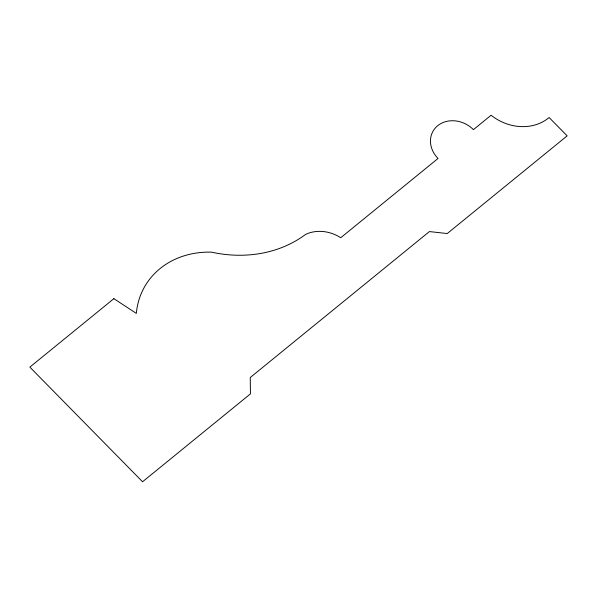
<?xml version="1.0" encoding="UTF-8"?>
<svg xmlns="http://www.w3.org/2000/svg" width="597" height="597" viewBox="0 0 597 597"><rect width="100%" height="100%" fill="white"/><g stroke="black" fill="none" stroke-linecap="round" stroke-linejoin="round"><path stroke-width="0.9" d="M113.885 298.664L29.85 367.125L142.556 481.764L250.434 393.878L250.262 377.505L429.392 231.576L447.25 233.546L567.15 135.87L549.121 117.527A45.245 38.865 29.1 0 1 491.107 115.236L473.414 129.646A26.081 22.402 29.1 0 0 437.691 125.713A26.081 22.402 29.1 0 0 438.034 158.474L340.73 237.74A34.693 29.798 29.1 0 0 305.597 234.412A121.728 104.557 29.1 0 1 211.532 252.15A86.416 74.229 29.1 0 0 136.34 313.403L113.885 298.664"/></g></svg>
